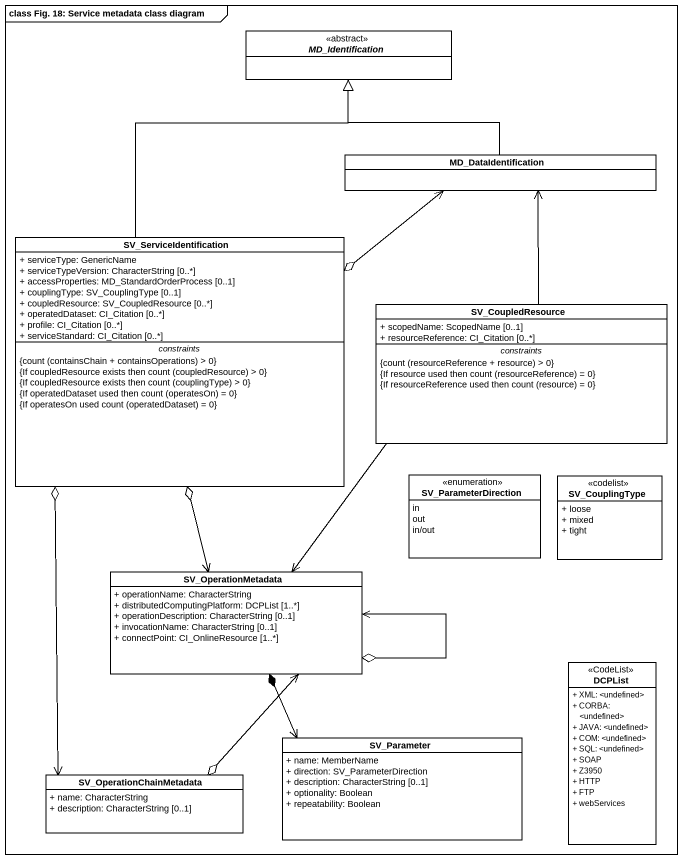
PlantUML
@startuml
mainframe class Fig. 18: Service metadata class diagram
hide circle
hide empty members
skinparam classAttributeIconSize 0
abstract class MD_Identification <<abstract>> #FFFFFF
class MD_DataIdentification #FFFFFF
class SV_ServiceIdentification #FFFFFF {
  + serviceType: GenericName
  + serviceTypeVersion: CharacterString [0..*]
  + accessProperties: MD_StandardOrderProcess [0..1]
  + couplingType: SV_CouplingType [0..1]
  + coupledResource: SV_CoupledResource [0..*]
  + operatedDataset: CI_Citation [0..*]
  + profile: CI_Citation [0..*]
  + serviceStandard: CI_Citation [0..*]
  -- constraints --
  {field} {count (containsChain + containsOperations) > 0}
  {field} {If coupledResource exists then count (coupledResource) > 0}
  {field} {If coupledResource exists then count (couplingType) > 0}
  {field} {If operatedDataset used then count (operatesOn) = 0}
  {field} {If operatesOn used count (operatedDataset) = 0}
}
class SV_CoupledResource #FFFFFF {
  + scopedName: ScopedName [0..1]
  + resourceReference: CI_Citation [0..*]
  -- constraints --
  {field} {count (resourceReference + resource) > 0}
  {field} {If resource used then count (resourceReference) = 0}
  {field} {If resourceReference used then count (resource) = 0}
}
enum SV_ParameterDirection #FFFFFF {
  in
  out
  in/out
}
class SV_CouplingType <<codelist>> #FFFFFF {
  + loose
  + mixed
  + tight
}
class SV_OperationMetadata #FFFFFF {
  + operationName: CharacterString
  + distributedComputingPlatform: DCPList [1..*]
  + operationDescription: CharacterString [0..1]
  + invocationName: CharacterString [0..1]
  + connectPoint: CI_OnlineResource [1..*]
}
class DCPList <<CodeList>> #FFFFFF {
  + XML: <undefined>
  + CORBA: <undefined>
  + JAVA: <undefined>
  + COM: <undefined>
  + SQL: <undefined>
  + SOAP
  + Z3950
  + HTTP
  + FTP
  + webServices
}
class SV_Parameter #FFFFFF {
  + name: MemberName
  + direction: SV_ParameterDirection
  + description: CharacterString [0..1]
  + optionality: Boolean
  + repeatability: Boolean
}
class SV_OperationChainMetadata #FFFFFF {
  + name: CharacterString
  + description: CharacterString [0..1]
}
MD_DataIdentification -up-|> MD_Identification
SV_ServiceIdentification -up-|> MD_Identification
SV_ServiceIdentification o-right-> MD_DataIdentification
SV_ServiceIdentification o--> SV_OperationMetadata
SV_CoupledResource -up-> MD_DataIdentification
SV_CoupledResource --> SV_OperationMetadata
SV_OperationMetadata o--> SV_OperationMetadata
SV_OperationMetadata *--> SV_Parameter
SV_OperationChainMetadata <-up-o SV_ServiceIdentification
SV_OperationChainMetadata o-up-> SV_OperationMetadata
@enduml
